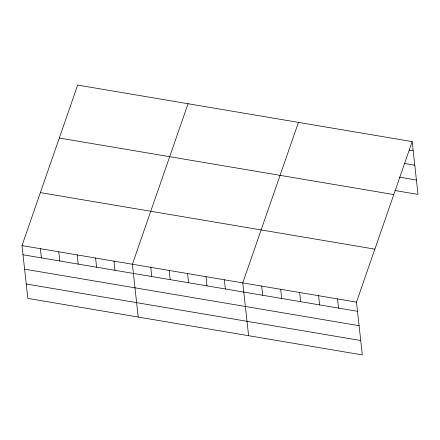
<?xml version="1.0" encoding="UTF-8"?>
<svg xmlns="http://www.w3.org/2000/svg" width="440" height="440" viewBox="0 0 440 440"><rect width="100%" height="100%" fill="white"/><g stroke="black" fill="none" stroke-linecap="round" stroke-linejoin="round"><path stroke-width="0.66" d="M412.17 141.603L356.493 302.115L362.329 354.926L27.83 298.397L22 245.586L77.671 85.074L412.17 141.603L418 194.414L394.983 190.526M188.056 103.725L132.385 264.237L138.215 317.053M298.441 122.38L242.764 282.893L248.6 335.709M409.123 150.106L413.182 150.788M404.618 163.471L414.772 165.187M399.487 177.161L416.411 180.021M59.301 138.039L393.795 194.573M40.37 192.615L374.869 249.145M22 245.586L356.493 302.115M23.012 254.771L357.511 311.3M24.602 269.17L359.101 325.699M26.241 283.998L360.74 340.533M337.541 298.914L338.558 308.099M318.588 295.708L319.6 304.893M299.629 292.507L300.647 301.692M280.676 289.3L281.694 298.491M261.723 286.099L262.735 295.284M224.373 279.785L225.385 288.97M205.975 276.678L206.987 285.863M187.578 273.565L188.59 282.755M169.18 270.457L170.192 279.642M150.782 267.35L151.795 276.535M113.988 261.129L115 270.32M95.59 258.022L96.602 267.207M77.193 254.909L78.205 264.099M58.795 251.801L59.807 260.992M40.398 248.694L41.41 257.879"/></g></svg>
